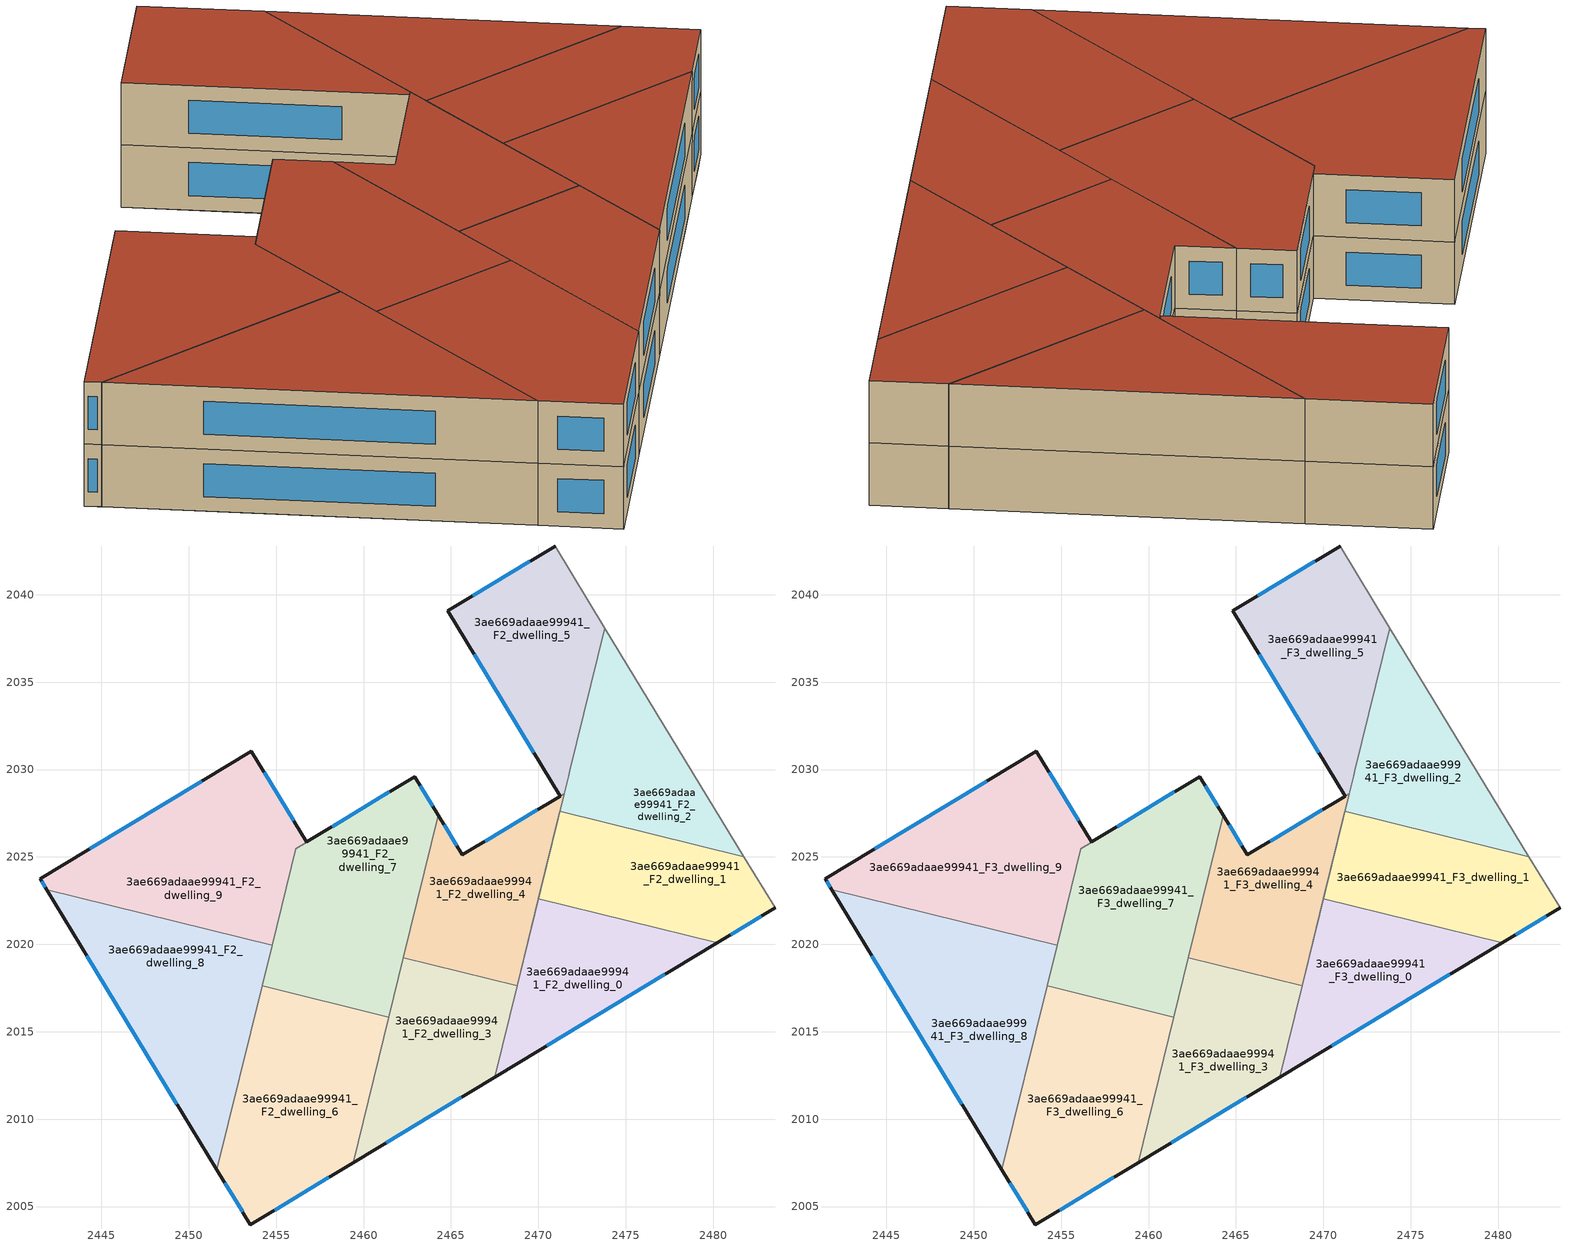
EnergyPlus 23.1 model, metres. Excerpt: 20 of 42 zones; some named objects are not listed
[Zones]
3ae669adaae99941_F2_dwelling_0
 floor to 3ae669adaae99941_F1_dwelling_5 (EU_floor_Construction): 2477.58,2018.49 2472.86,2015.64 2468.55,2016.69 2469.48,2020.48 z6
 floor to 3ae669adaae99941_F1_dwelling_3 (EU_floor_Construction): 2472.86,2015.64 2467.5,2012.4 2468.55,2016.69 z6
 floor to 3ae669adaae99941_F1_dwelling_7 (EU_floor_Construction): 2480.22,2020.09 2477.58,2018.49 2469.48,2020.48 2470,2022.6 z6
 wall outside (EU_wall_Construction): 2467.5,2012.39 2480.22,2020.09 z6:9
 wall to 3ae669adaae99941_F2_dwelling_1 (EU_wall_Construction): 2480.22,2020.09 2470,2022.6 z6:9
 wall to 3ae669adaae99941_F2_dwelling_3 (EU_wall_Construction): 2468.78,2017.63 2467.5,2012.39 z6:9
 wall to 3ae669adaae99941_F2_dwelling_2 (EU_wall_Construction): 2470,2022.6 2468.78,2017.63 z6:9
 window (EU_Window_Construction): 2470.49,2014.2 2477.24,2018.28 z6.7:8.3
3ae669adaae99941_F2_dwelling_1
 floor to 3ae669adaae99941_F1_dwelling_9 (EU_floor_Construction): 2481.76,2025.02 2483.54,2022.09 2482.42,2021.42 2473.81,2023.53 2474.61,2026.78 z6
 floor to 3ae669adaae99941_F1_dwelling_8 (EU_floor_Construction): 2474.61,2026.78 2473.81,2023.53 2470.44,2024.36 2471.23,2027.61 z6
 floor adiabatic (EU_floor_Construction): 2482.42,2021.42 2480.22,2020.09 2470,2022.6 2471.23,2027.61 2470.44,2024.36 z6
 wall outside (EU_wall_Construction): 2480.22,2020.09 2483.54,2022.09 z6:9
 wall to 3ae669adaae99941_F2_dwelling_2 (EU_wall_Construction): 2481.76,2025.02 2471.23,2027.61 2470,2022.6 z6:9
 wall adiabatic (EU_wall_Construction): 2483.54,2022.09 2481.76,2025.02 z6:9
 window (EU_Window_Construction): 2481,2020.56 2482.76,2021.62 z6.7:8.3
3ae669adaae99941_F2_dwelling_2
 floor to 3ae669adaae99941_F1_dwelling_8 (EU_floor_Construction): 2476.01,2032.47 2474.61,2026.78 2471.23,2027.61 2470.44,2024.36 2471.48,2028.62 2471.74,2029.65 2471.8,2029.94 2472.63,2033.3 z6
 floor to 3ae669adaae99941_F1_dwelling_10 (EU_floor_Construction): 2473.81,2038.09 2477.44,2032.12 2472.63,2033.3 z6
 floor to 3ae669adaae99941_F1_dwelling_9 (EU_floor_Construction): 2477.44,2032.12 2481.76,2025.02 2474.61,2026.78 2476.01,2032.47 z6
 wall adiabatic (EU_wall_Construction): 2481.76,2025.02 2473.81,2038.09 z6:9
 wall to 3ae669adaae99941_F2_dwelling_4 (EU_wall_Construction): 2471.48,2028.62 2468.78,2017.63 / 2471.8,2029.93 2471.74,2029.65 2471.49,2028.63 z6:9
 wall to 3ae669adaae99941_F2_dwelling_5 (EU_wall_Construction): 2473.81,2038.09 2471.8,2029.94 z6:9
3ae669adaae99941_F2_dwelling_3
 floor to 3ae669adaae99941_F1_dwelling_3 (EU_floor_Construction): 2468.55,2016.69 2467.5,2012.4 2467.2,2012.21 2460.93,2013.75 2462.05,2018.29 z6
 floor to 3ae669adaae99941_F1_dwelling_5 (EU_floor_Construction): 2468.78,2017.63 2468.55,2016.69 2462.05,2018.29 2462.28,2019.23 z6
 floor adiabatic (EU_floor_Construction): 2467.5,2012.39 2459.4,2007.5 2460.93,2013.75 2467.2,2012.21 z6
 wall outside (EU_wall_Construction): 2459.4,2007.5 2467.5,2012.39 z6:9
 wall to 3ae669adaae99941_F2_dwelling_4 (EU_wall_Construction): 2468.78,2017.63 2462.28,2019.23 z6:9
 wall to 3ae669adaae99941_F2_dwelling_6 (EU_wall_Construction): 2461.45,2015.84 2459.4,2007.5 z6:9
 wall to 3ae669adaae99941_F2_dwelling_7 (EU_wall_Construction): 2462.28,2019.23 2461.45,2015.84 z6:9
 window (EU_Window_Construction): 2461.3,2008.65 2465.59,2011.25 z6.7:8.3
3ae669adaae99941_F2_dwelling_4
 floor to 3ae669adaae99941_F1_dwelling_7 (EU_floor_Construction): 2470.43,2024.36 2469.48,2020.48 2462.98,2022.07 2464.28,2027.38 2465.66,2025.11 2466.15,2025.41 z6
 floor to 3ae669adaae99941_F1_dwelling_5 (EU_floor_Construction): 2469.48,2020.48 2468.78,2017.63 2462.28,2019.23 2462.98,2022.07 z6
 floor to 3ae669adaae99941_F1_dwelling_8 (EU_floor_Construction): 2471.48,2028.63 2470.43,2024.36 2466.15,2025.41 2471.24,2028.49 z6
 wall outside (EU_wall_Construction): 2471.24,2028.49 2465.66,2025.11 2464.28,2027.38 z6:9
 wall to 3ae669adaae99941_F2_dwelling_5 (EU_wall_Construction): 2471.8,2029.93 2471.74,2029.65 2471.48,2028.63 2471.25,2028.49 z6:9
 wall to 3ae669adaae99941_F2_dwelling_7 (EU_wall_Construction): 2464.28,2027.38 2462.28,2019.23 z6:9
 window (EU_Window_Construction): 2469.93,2027.69 2466.97,2025.91 / 2465.33,2025.65 2464.6,2026.85 z6.7:8.3
3ae669adaae99941_F2_dwelling_5
 floor to 3ae669adaae99941_F1_dwelling_10 (EU_floor_Construction): 2470.95,2042.79 2473.81,2038.09 2472.63,2033.3 2467.57,2034.54 2464.81,2039.08 z6
 floor to 3ae669adaae99941_F1_dwelling_8 (EU_floor_Construction): 2472.63,2033.3 2471.49,2028.67 2471.48,2028.63 2471.25,2028.49 2467.57,2034.54 z6
 wall outside (EU_wall_Construction): 2470.95,2042.79 2464.81,2039.08 2471.25,2028.49 z6:9
 wall adiabatic (EU_wall_Construction): 2473.81,2038.09 2470.95,2042.79 z6:9
 window (EU_Window_Construction): 2466.32,2036.59 2469.74,2030.98 / 2469.51,2041.92 2466.25,2039.95 z6.7:8.3
3ae669adaae99941_F2_dwelling_6
 floor to 3ae669adaae99941_F1_dwelling_2 (EU_floor_Construction): 2456.72,2017 2456.21,2014.91 2453.68,2015.53 2454.19,2017.62 z6
 floor to 3ae669adaae99941_F1_dwelling_3 (EU_floor_Construction): 2461.45,2015.84 2460.93,2013.75 2456.21,2014.91 2456.72,2017 z6
 floor adiabatic (EU_floor_Construction): 2460.93,2013.75 2459.4,2007.5 2453.53,2003.95 2451.61,2007.11 2454.19,2017.62 2453.68,2015.53 z6
 wall outside (EU_wall_Construction): 2451.61,2007.11 2453.53,2003.95 2459.4,2007.5 z6:9
 wall to 3ae669adaae99941_F2_dwelling_7 (EU_wall_Construction): 2461.45,2015.84 2454.19,2017.62 z6:9
 wall to 3ae669adaae99941_F2_dwelling_8 (EU_wall_Construction): 2454.19,2017.62 2451.61,2007.11 z6:9
 window (EU_Window_Construction): 2454.91,2004.78 2458.02,2006.67 / 2452.06,2006.37 2453.08,2004.69 z6.7:8.3
3ae669adaae99941_F2_dwelling_7
 floor to 3ae669adaae99941_F1_dwelling_2 (EU_floor_Construction): 2457.32,2019.45 2456.72,2017 2454.19,2017.62 2454.79,2020.07 z6
 floor to 3ae669adaae99941_F1_dwelling_5 (EU_floor_Construction): 2462.98,2022.07 2462.05,2018.29 2458.85,2019.08 2459.78,2022.86 z6
 floor to 3ae669adaae99941_F1_dwelling_3 (EU_floor_Construction): 2462.05,2018.29 2461.45,2015.84 2456.72,2017 2457.32,2019.45 z6
 floor to 3ae669adaae99941_F1_dwelling_4 (EU_floor_Construction): 2459.78,2022.86 2458.85,2019.08 2454.79,2020.07 2455.72,2023.86 z6
 floor to 3ae669adaae99941_F1_dwelling_6 (EU_floor_Construction): 2462.93,2029.6 2463.85,2028.08 2462.41,2022.22 2455.72,2023.86 2456.12,2025.48 z6
 floor to 3ae669adaae99941_F1_dwelling_7 (EU_floor_Construction): 2463.85,2028.08 2464.28,2027.38 2462.98,2022.07 2462.41,2022.22 z6
 wall outside (EU_wall_Construction): 2464.28,2027.38 2462.93,2029.6 2456.74,2025.86 z6:9
 wall to 3ae669adaae99941_F2_dwelling_9 (EU_wall_Construction): 2456.74,2025.86 2456.12,2025.49 / 2456.12,2025.48 2454.76,2019.95 z6:9
 wall to 3ae669adaae99941_F2_dwelling_8 (EU_wall_Construction): 2454.77,2019.95 2454.19,2017.62 z6:9
 window (EU_Window_Construction): 2461.47,2028.72 2458.2,2026.74 / 2463.96,2027.9 2463.24,2029.07 z6.7:8.3
3ae669adaae99941_F2_dwelling_8
 floor to 3ae669adaae99941_F1_dwelling_2 (EU_floor_Construction): 2454.76,2019.95 2453.68,2015.53 2445.23,2017.61 2441.88,2023.11 z6
 floor to 3ae669adaae99941_F1_dwelling_0 (EU_floor_Construction): 2453.68,2015.53 2451.61,2007.11 2445.23,2017.61 z6
 wall outside (EU_wall_Construction): 2441.88,2023.12 2451.61,2007.11 z6:9
 wall to 3ae669adaae99941_F2_dwelling_9 (EU_wall_Construction): 2454.77,2019.95 2441.88,2023.12 z6:9
 window (EU_Window_Construction): 2444.16,2019.36 2449.33,2010.87 z6.7:8.3
3ae669adaae99941_F2_dwelling_9
 floor to 3ae669adaae99941_F1_dwelling_6 (EU_floor_Construction): 2453.58,2031.06 2456.74,2025.86 2456.12,2025.49 2455.72,2023.86 2445.72,2026.31 z6
 floor to 3ae669adaae99941_F1_dwelling_4 (EU_floor_Construction): 2455.72,2023.86 2454.79,2020.07 2441.78,2023.27 2441.49,2023.75 2445.72,2026.31 z6
 floor to 3ae669adaae99941_F1_dwelling_2 (EU_floor_Construction): 2454.79,2020.07 2454.76,2019.95 2441.88,2023.11 2441.78,2023.27 z6
 wall outside (EU_wall_Construction): 2456.74,2025.86 2453.58,2031.06 2441.49,2023.75 2441.88,2023.12 z6:9
 window (EU_Window_Construction): 2441.58,2023.6 2441.79,2023.27 / 2450.74,2029.35 2444.33,2025.47 / 2456,2027.08 2454.32,2029.84 z6.7:8.3
3ae669adaae99941_F3_dwelling_0
 floor to 3ae669adaae99941_F2_dwelling_0 (EU_floor_Construction): 2480.22,2020.09 2467.5,2012.39 2470,2022.6 z9
 wall outside (EU_wall_Construction): 2467.5,2012.39 2480.22,2020.09 z9:12
 wall to 3ae669adaae99941_F3_dwelling_1 (EU_wall_Construction): 2480.22,2020.09 2470,2022.6 z9:12
 wall to 3ae669adaae99941_F3_dwelling_3 (EU_wall_Construction): 2468.78,2017.63 2467.5,2012.39 z9:12
 wall to 3ae669adaae99941_F3_dwelling_2 (EU_wall_Construction): 2470,2022.6 2468.78,2017.63 z9:12
 window (EU_Window_Construction): 2470.49,2014.2 2477.24,2018.28 z9.7:11.3
 roof outside (EU_roof_Construction): 2480.22,2020.09 2470,2022.6 2467.5,2012.39 z12
3ae669adaae99941_F3_dwelling_1
 floor to 3ae669adaae99941_F2_dwelling_1 (EU_floor_Construction): 2481.76,2025.02 2483.54,2022.09 2480.22,2020.09 2470,2022.6 2471.23,2027.61 z9
 wall outside (EU_wall_Construction): 2480.22,2020.09 2483.54,2022.09 z9:12
 wall to 3ae669adaae99941_F3_dwelling_2 (EU_wall_Construction): 2481.76,2025.02 2471.23,2027.61 2470,2022.6 z9:12
 wall adiabatic (EU_wall_Construction): 2483.54,2022.09 2481.76,2025.02 z9:12
 window (EU_Window_Construction): 2481,2020.56 2482.76,2021.62 z9.7:11.3
 roof outside (EU_roof_Construction): 2483.54,2022.09 2481.76,2025.02 2471.23,2027.61 2470,2022.6 2480.22,2020.09 z12
3ae669adaae99941_F3_dwelling_2
 floor to 3ae669adaae99941_F2_dwelling_2 (EU_floor_Construction): 2473.81,2038.09 2481.76,2025.02 2471.23,2027.61 2468.78,2017.63 2471.74,2029.65 2471.8,2029.94 z9
 wall adiabatic (EU_wall_Construction): 2481.76,2025.02 2473.81,2038.09 z9:12
 wall to 3ae669adaae99941_F3_dwelling_4 (EU_wall_Construction): 2471.48,2028.62 2468.78,2017.63 / 2471.8,2029.93 2471.74,2029.65 2471.49,2028.63 z9:12
 wall to 3ae669adaae99941_F3_dwelling_5 (EU_wall_Construction): 2473.81,2038.09 2471.8,2029.94 z9:12
 roof outside (EU_roof_Construction): 2481.76,2025.02 2473.81,2038.09 2471.8,2029.94 2471.74,2029.65 2468.78,2017.63 2471.23,2027.61 z12
3ae669adaae99941_F3_dwelling_3
 floor to 3ae669adaae99941_F2_dwelling_3 (EU_floor_Construction): 2468.78,2017.63 2467.5,2012.39 2459.4,2007.5 2462.28,2019.23 z9
 wall outside (EU_wall_Construction): 2459.4,2007.5 2467.5,2012.39 z9:12
 wall to 3ae669adaae99941_F3_dwelling_4 (EU_wall_Construction): 2468.78,2017.63 2462.28,2019.23 z9:12
 wall to 3ae669adaae99941_F3_dwelling_6 (EU_wall_Construction): 2461.45,2015.84 2459.4,2007.5 z9:12
 wall to 3ae669adaae99941_F3_dwelling_7 (EU_wall_Construction): 2462.28,2019.23 2461.45,2015.84 z9:12
 window (EU_Window_Construction): 2461.3,2008.65 2465.59,2011.25 z9.7:11.3
 roof outside (EU_roof_Construction): 2467.5,2012.39 2468.78,2017.63 2462.28,2019.23 2459.4,2007.5 z12
3ae669adaae99941_F3_dwelling_4
 floor to 3ae669adaae99941_F2_dwelling_4 (EU_floor_Construction): 2471.8,2029.93 2468.78,2017.63 2462.28,2019.23 2464.28,2027.38 2465.66,2025.11 2471.24,2028.49 2471.48,2028.63 2471.73,2029.65 z9
 wall outside (EU_wall_Construction): 2471.24,2028.49 2465.66,2025.11 2464.28,2027.38 z9:12
 wall to 3ae669adaae99941_F3_dwelling_5 (EU_wall_Construction): 2471.8,2029.93 2471.74,2029.65 2471.48,2028.63 2471.25,2028.49 z9:12
 wall to 3ae669adaae99941_F3_dwelling_7 (EU_wall_Construction): 2464.28,2027.38 2462.28,2019.23 z9:12
 window (EU_Window_Construction): 2469.93,2027.69 2466.97,2025.91 / 2465.33,2025.65 2464.6,2026.85 z9.7:11.3
 roof outside (EU_roof_Construction): 2468.78,2017.63 2471.48,2028.63 2465.66,2025.11 2464.28,2027.38 2462.28,2019.23 z12
3ae669adaae99941_F3_dwelling_5
 floor to 3ae669adaae99941_F2_dwelling_5 (EU_floor_Construction): 2470.95,2042.79 2473.81,2038.09 2471.48,2028.63 2471.25,2028.49 2464.81,2039.08 z9
 wall outside (EU_wall_Construction): 2470.95,2042.79 2464.81,2039.08 2471.25,2028.49 z9:12
 wall adiabatic (EU_wall_Construction): 2473.81,2038.09 2470.95,2042.79 z9:12
 window (EU_Window_Construction): 2466.32,2036.59 2469.74,2030.98 / 2469.51,2041.92 2466.25,2039.95 z9.7:11.3
 roof outside (EU_roof_Construction): 2471.48,2028.63 2473.81,2038.09 2470.95,2042.79 2464.81,2039.08 2471.25,2028.49 z12
3ae669adaae99941_F3_dwelling_6
 floor to 3ae669adaae99941_F2_dwelling_6 (EU_floor_Construction): 2461.45,2015.84 2459.4,2007.5 2453.53,2003.95 2451.61,2007.11 2454.19,2017.62 z9
 wall outside (EU_wall_Construction): 2451.61,2007.11 2453.53,2003.95 2459.4,2007.5 z9:12
 wall to 3ae669adaae99941_F3_dwelling_7 (EU_wall_Construction): 2461.45,2015.84 2454.19,2017.62 z9:12
 wall to 3ae669adaae99941_F3_dwelling_8 (EU_wall_Construction): 2454.19,2017.62 2451.61,2007.11 z9:12
 window (EU_Window_Construction): 2454.91,2004.78 2458.02,2006.67 / 2452.06,2006.37 2453.08,2004.69 z9.7:11.3
 roof outside (EU_roof_Construction): 2459.4,2007.5 2461.45,2015.84 2454.19,2017.62 2451.61,2007.11 2453.53,2003.95 z12
3ae669adaae99941_F3_dwelling_7
 floor to 3ae669adaae99941_F2_dwelling_7 (EU_floor_Construction): 2462.93,2029.6 2464.28,2027.38 2461.45,2015.84 2454.19,2017.62 2456.12,2025.48 z9
 wall outside (EU_wall_Construction): 2464.28,2027.38 2462.93,2029.6 2456.74,2025.86 z9:12
 wall to 3ae669adaae99941_F3_dwelling_9 (EU_wall_Construction): 2456.74,2025.86 2456.12,2025.49 / 2456.12,2025.48 2454.76,2019.95 z9:12
 wall to 3ae669adaae99941_F3_dwelling_8 (EU_wall_Construction): 2454.77,2019.95 2454.19,2017.62 z9:12
 window (EU_Window_Construction): 2461.47,2028.72 2458.2,2026.74 / 2463.96,2027.9 2463.24,2029.07 z9.7:11.3
 roof outside (EU_roof_Construction): 2461.45,2015.84 2464.28,2027.38 2462.93,2029.6 2456.12,2025.49 2454.19,2017.62 z12
3ae669adaae99941_F3_dwelling_8
 floor to 3ae669adaae99941_F2_dwelling_8 (EU_floor_Construction): 2454.77,2019.95 2451.61,2007.11 2441.88,2023.12 z9
 wall outside (EU_wall_Construction): 2441.88,2023.12 2451.61,2007.11 z9:12
 wall to 3ae669adaae99941_F3_dwelling_9 (EU_wall_Construction): 2454.77,2019.95 2441.88,2023.12 z9:12
 window (EU_Window_Construction): 2444.16,2019.36 2449.33,2010.87 z9.7:11.3
 roof outside (EU_roof_Construction): 2451.61,2007.11 2454.77,2019.95 2441.88,2023.12 z12
3ae669adaae99941_F3_dwelling_9
 floor to 3ae669adaae99941_F2_dwelling_9 (EU_floor_Construction): 2453.58,2031.06 2456.74,2025.86 2456.12,2025.49 2454.77,2019.95 2441.88,2023.12 2441.49,2023.75 z9
 wall outside (EU_wall_Construction): 2456.74,2025.86 2453.58,2031.06 2441.49,2023.75 2441.88,2023.12 z9:12
 window (EU_Window_Construction): 2441.58,2023.6 2441.79,2023.27 / 2450.74,2029.35 2444.33,2025.47 / 2456,2027.08 2454.32,2029.84 z9.7:11.3
 roof outside (EU_roof_Construction): 2454.77,2019.95 2456.12,2025.49 2456.74,2025.86 2453.58,2031.06 2441.49,2023.75 2441.88,2023.12 z12
[Building]
EU S2 Campaign: North Axis=0; Terrain=City; Solar Distribution=FullExterior
[Site:Location]
Budapest.Ferenc.Liszt.Intl.AP: Latitude=47.437; Longitude=19.256; Time Zone=1; Elevation=185
[SizingPeriod:WeatherFileDays]
AnnualSizingPeriod: Begin Month=1; Begin Day of Month=1; End Month=12; End Day of Month=31; Day of Week for Start Day=Monday; Use Weather File Daylight Saving Period=No; Use Weather File Rain and Snow Indicators=No
[MATERIAL]
EU_InternalMass_Material: Roughness=MediumRough; Thickness=0.1; Conductivity=1; Density=1800; Specific Heat=900; Thermal Absorptance=0.9; Solar Absorptance=0.7; Visible Absorptance=0.7
[MATERIAL:NOMASS] Roughness=MediumRough; Thermal Absorptance=0.9; Solar Absorptance=0.7; Visible Absorptance=0.7
Name | Thermal Resistance
EU_wall_NoMass | 0.832559
EU_roof_NoMass | 1.39638
EU_floor_NoMass | 0.872794
[WINDOWMATERIAL:SIMPLEGLAZINGSYSTEM]
EU_Window_SimpleGlazing: UFactor=2.79869; Solar Heat Gain Coefficient=0.75; Visible Transmittance=0.75
[CONSTRUCTION]
EU_wall_Construction: EU_wall_NoMass
EU_roof_Construction: EU_roof_NoMass
EU_floor_Construction: EU_floor_NoMass
EU_Window_Construction: EU_Window_SimpleGlazing
EU_InternalMass_Construction: EU_InternalMass_Material
[ZONE] Type=1; Multiplier=1; Ceiling Height=autocalculate; Floor Area=autocalculate; Part of Total Floor Area=Yes
Name | Volume
3ae669adaae99941_F2_dwelling_0; 3ae669adaae99941_F3_dwelling_0 | 165.912
3ae669adaae99941_F2_dwelling_1; 3ae669adaae99941_F3_dwelling_1 | 185.104
3ae669adaae99941_F2_dwelling_2 | 175.535
3ae669adaae99941_F3_dwelling_2 | 175.42
3ae669adaae99941_F2_dwelling_3; 3ae669adaae99941_F3_dwelling_3 | 175.505
3ae669adaae99941_F2_dwelling_4; 3ae669adaae99941_F3_dwelling_4 | 171.015
3ae669adaae99941_F2_dwelling_5; 3ae669adaae99941_F3_dwelling_5 | 195.348
3ae669adaae99941_F2_dwelling_6; 3ae669adaae99941_F3_dwelling_6 | 255.516
3ae669adaae99941_F2_dwelling_7; 3ae669adaae99941_F3_dwelling_7 | 254.688
3ae669adaae99941_F2_dwelling_8; 3ae669adaae99941_F3_dwelling_8 | 263.235
3ae669adaae99941_F2_dwelling_9; 3ae669adaae99941_F3_dwelling_9 | 264.059
[INTERNALMASS] Construction=EU_InternalMass_Construction
Name | Zone or ZoneList | Surface Area
3ae669adaae99941_F2_dwelling_0_EU_InternalMass | 3ae669adaae99941_F2_dwelling_0 | 55.304
3ae669adaae99941_F2_dwelling_1_EU_InternalMass | 3ae669adaae99941_F2_dwelling_1 | 61.7012
3ae669adaae99941_F2_dwelling_2_EU_InternalMass | 3ae669adaae99941_F2_dwelling_2 | 58.508
3ae669adaae99941_F2_dwelling_3_EU_InternalMass | 3ae669adaae99941_F2_dwelling_3 | 58.5019
3ae669adaae99941_F2_dwelling_4_EU_InternalMass | 3ae669adaae99941_F2_dwelling_4 | 57.0351
3ae669adaae99941_F2_dwelling_5_EU_InternalMass | 3ae669adaae99941_F2_dwelling_5 | 65.1198
3ae669adaae99941_F2_dwelling_6_EU_InternalMass | 3ae669adaae99941_F2_dwelling_6 | 85.1721
3ae669adaae99941_F2_dwelling_7_EU_InternalMass | 3ae669adaae99941_F2_dwelling_7 | 84.9181
3ae669adaae99941_F2_dwelling_8_EU_InternalMass | 3ae669adaae99941_F2_dwelling_8 | 87.7451
3ae669adaae99941_F2_dwelling_9_EU_InternalMass | 3ae669adaae99941_F2_dwelling_9 | 88.0184
3ae669adaae99941_F3_dwelling_0_EU_InternalMass | 3ae669adaae99941_F3_dwelling_0 | 55.304
3ae669adaae99941_F3_dwelling_1_EU_InternalMass | 3ae669adaae99941_F3_dwelling_1 | 61.7012
3ae669adaae99941_F3_dwelling_2_EU_InternalMass | 3ae669adaae99941_F3_dwelling_2 | 58.508
3ae669adaae99941_F3_dwelling_3_EU_InternalMass | 3ae669adaae99941_F3_dwelling_3 | 58.5019
3ae669adaae99941_F3_dwelling_4_EU_InternalMass | 3ae669adaae99941_F3_dwelling_4 | 57.0351
3ae669adaae99941_F3_dwelling_5_EU_InternalMass | 3ae669adaae99941_F3_dwelling_5 | 65.1198
3ae669adaae99941_F3_dwelling_6_EU_InternalMass | 3ae669adaae99941_F3_dwelling_6 | 85.1721
3ae669adaae99941_F3_dwelling_7_EU_InternalMass | 3ae669adaae99941_F3_dwelling_7 | 84.9181
3ae669adaae99941_F3_dwelling_8_EU_InternalMass | 3ae669adaae99941_F3_dwelling_8 | 87.7451
3ae669adaae99941_F3_dwelling_9_EU_InternalMass | 3ae669adaae99941_F3_dwelling_9 | 88.0184
[OTHEREQUIPMENT] Fuel Type=Electricity; Design Level Calculation Method=Watts/Area; Power per Zone Floor Area=1; Fraction Latent=0; Fraction Radiant=0; Fraction Lost=0; Carbon Dioxide Generation Rate=0; EndUse Subcategory=EU_Step8_InternalGains
Name | Zone or ZoneList or Space or SpaceList | Schedule
EU_Step8_InternalGain_3ae669adaae99941_F2_dwelling_0_f000 | 3ae669adaae99941_F2_dwelling_0 | EU_Step8_GainSchedule_3ae669adaae99941_F2_dwelling_0_f000
EU_Step8_InternalGain_3ae669adaae99941_F2_dwelling_1_f000 | 3ae669adaae99941_F2_dwelling_1 | EU_Step8_GainSchedule_3ae669adaae99941_F2_dwelling_1_f000
EU_Step8_InternalGain_3ae669adaae99941_F2_dwelling_2_f000 | 3ae669adaae99941_F2_dwelling_2 | EU_Step8_GainSchedule_3ae669adaae99941_F2_dwelling_2_f000
EU_Step8_InternalGain_3ae669adaae99941_F2_dwelling_3_f000 | 3ae669adaae99941_F2_dwelling_3 | EU_Step8_GainSchedule_3ae669adaae99941_F2_dwelling_3_f000
EU_Step8_InternalGain_3ae669adaae99941_F2_dwelling_4_f000 | 3ae669adaae99941_F2_dwelling_4 | EU_Step8_GainSchedule_3ae669adaae99941_F2_dwelling_4_f000
EU_Step8_InternalGain_3ae669adaae99941_F2_dwelling_5_f000 | 3ae669adaae99941_F2_dwelling_5 | EU_Step8_GainSchedule_3ae669adaae99941_F2_dwelling_5_f000
EU_Step8_InternalGain_3ae669adaae99941_F2_dwelling_6_f000 | 3ae669adaae99941_F2_dwelling_6 | EU_Step8_GainSchedule_3ae669adaae99941_F2_dwelling_6_f000
EU_Step8_InternalGain_3ae669adaae99941_F2_dwelling_7_f000 | 3ae669adaae99941_F2_dwelling_7 | EU_Step8_GainSchedule_3ae669adaae99941_F2_dwelling_7_f000
EU_Step8_InternalGain_3ae669adaae99941_F2_dwelling_8_f000 | 3ae669adaae99941_F2_dwelling_8 | EU_Step8_GainSchedule_3ae669adaae99941_F2_dwelling_8_f000
EU_Step8_InternalGain_3ae669adaae99941_F2_dwelling_9_f000 | 3ae669adaae99941_F2_dwelling_9 | EU_Step8_GainSchedule_3ae669adaae99941_F2_dwelling_9_f000
EU_Step8_InternalGain_3ae669adaae99941_F3_dwelling_0_f000 | 3ae669adaae99941_F3_dwelling_0 | EU_Step8_GainSchedule_3ae669adaae99941_F3_dwelling_0_f000
EU_Step8_InternalGain_3ae669adaae99941_F3_dwelling_1_f000 | 3ae669adaae99941_F3_dwelling_1 | EU_Step8_GainSchedule_3ae669adaae99941_F3_dwelling_1_f000
EU_Step8_InternalGain_3ae669adaae99941_F3_dwelling_2_f000 | 3ae669adaae99941_F3_dwelling_2 | EU_Step8_GainSchedule_3ae669adaae99941_F3_dwelling_2_f000
EU_Step8_InternalGain_3ae669adaae99941_F3_dwelling_3_f000 | 3ae669adaae99941_F3_dwelling_3 | EU_Step8_GainSchedule_3ae669adaae99941_F3_dwelling_3_f000
EU_Step8_InternalGain_3ae669adaae99941_F3_dwelling_4_f000 | 3ae669adaae99941_F3_dwelling_4 | EU_Step8_GainSchedule_3ae669adaae99941_F3_dwelling_4_f000
EU_Step8_InternalGain_3ae669adaae99941_F3_dwelling_5_f000 | 3ae669adaae99941_F3_dwelling_5 | EU_Step8_GainSchedule_3ae669adaae99941_F3_dwelling_5_f000
EU_Step8_InternalGain_3ae669adaae99941_F3_dwelling_6_f000 | 3ae669adaae99941_F3_dwelling_6 | EU_Step8_GainSchedule_3ae669adaae99941_F3_dwelling_6_f000
EU_Step8_InternalGain_3ae669adaae99941_F3_dwelling_7_f000 | 3ae669adaae99941_F3_dwelling_7 | EU_Step8_GainSchedule_3ae669adaae99941_F3_dwelling_7_f000
EU_Step8_InternalGain_3ae669adaae99941_F3_dwelling_8_f000 | 3ae669adaae99941_F3_dwelling_8 | EU_Step8_GainSchedule_3ae669adaae99941_F3_dwelling_8_f000
EU_Step8_InternalGain_3ae669adaae99941_F3_dwelling_9_f000 | 3ae669adaae99941_F3_dwelling_9 | EU_Step8_GainSchedule_3ae669adaae99941_F3_dwelling_9_f000
[ZONEVENTILATION:DESIGNFLOWRATE] Schedule=EU_AlwaysOn; Design Flow Rate Calculation Method=AirChanges/Hour; Air Changes per Hour=0.475469; Ventilation Type=Natural; Fan Pressure Rise=0; Fan Total Efficiency=1; Constant Term Coefficient=1; Temperature Term Coefficient=0; Velocity Term Coefficient=0; Velocity Squared Term Coefficient=0; Minimum Indoor Temperature=-100; Maximum Indoor Temperature=100; Delta Temperature=-100; Minimum Outdoor Temperature=-100; Maximum Outdoor Temperature=100; Maximum Wind Speed=40
Name | Zone or ZoneList or Space or SpaceList
EU_ConstantAir_3ae669adaae99941_F2_dwelling_0 | 3ae669adaae99941_F2_dwelling_0
EU_ConstantAir_3ae669adaae99941_F2_dwelling_1 | 3ae669adaae99941_F2_dwelling_1
EU_ConstantAir_3ae669adaae99941_F2_dwelling_2 | 3ae669adaae99941_F2_dwelling_2
EU_ConstantAir_3ae669adaae99941_F2_dwelling_3 | 3ae669adaae99941_F2_dwelling_3
EU_ConstantAir_3ae669adaae99941_F2_dwelling_4 | 3ae669adaae99941_F2_dwelling_4
EU_ConstantAir_3ae669adaae99941_F2_dwelling_5 | 3ae669adaae99941_F2_dwelling_5
EU_ConstantAir_3ae669adaae99941_F2_dwelling_6 | 3ae669adaae99941_F2_dwelling_6
EU_ConstantAir_3ae669adaae99941_F2_dwelling_7 | 3ae669adaae99941_F2_dwelling_7
EU_ConstantAir_3ae669adaae99941_F2_dwelling_8 | 3ae669adaae99941_F2_dwelling_8
EU_ConstantAir_3ae669adaae99941_F2_dwelling_9 | 3ae669adaae99941_F2_dwelling_9
EU_ConstantAir_3ae669adaae99941_F3_dwelling_0 | 3ae669adaae99941_F3_dwelling_0
EU_ConstantAir_3ae669adaae99941_F3_dwelling_1 | 3ae669adaae99941_F3_dwelling_1
EU_ConstantAir_3ae669adaae99941_F3_dwelling_2 | 3ae669adaae99941_F3_dwelling_2
EU_ConstantAir_3ae669adaae99941_F3_dwelling_3 | 3ae669adaae99941_F3_dwelling_3
EU_ConstantAir_3ae669adaae99941_F3_dwelling_4 | 3ae669adaae99941_F3_dwelling_4
EU_ConstantAir_3ae669adaae99941_F3_dwelling_5 | 3ae669adaae99941_F3_dwelling_5
EU_ConstantAir_3ae669adaae99941_F3_dwelling_6 | 3ae669adaae99941_F3_dwelling_6
EU_ConstantAir_3ae669adaae99941_F3_dwelling_7 | 3ae669adaae99941_F3_dwelling_7
EU_ConstantAir_3ae669adaae99941_F3_dwelling_8 | 3ae669adaae99941_F3_dwelling_8
EU_ConstantAir_3ae669adaae99941_F3_dwelling_9 | 3ae669adaae99941_F3_dwelling_9
[HVACTEMPLATE:ZONE:IDEALLOADSAIRSYSTEM] System Availability Schedule=EU_AlwaysOn; Maximum Heating Supply Air Temperature=50; Minimum Cooling Supply Air Temperature=13; Maximum Heating Supply Air Humidity Ratio=0.0156; Minimum Cooling Supply Air Humidity Ratio=0.0077; Heating Limit=NoLimit; Cooling Limit=NoLimit; Heating Availability Schedule=EU_AlwaysOn; Cooling Availability Schedule=EU_CoolingOff; Dehumidification Control Type=ConstantSensibleHeatRatio; Cooling Sensible Heat Ratio=0.7; Dehumidification Setpoint=60; Humidification Control Type=None; Humidification Setpoint=30; Outdoor Air Method=None; Outdoor Air Flow Rate per Person=0.00944; Outdoor Air Flow Rate per Zone Floor Area=0; Outdoor Air Flow Rate per Zone=0; Demand Controlled Ventilation Type=None; Outdoor Air Economizer Type=NoEconomizer; Heat Recovery Type=None; Sensible Heat Recovery Effectiveness=0.7; Latent Heat Recovery Effectiveness=0.65
Name | Template Thermostat
3ae669adaae99941_F2_dwelling_0 | EU_HeatOnly_3ae669adaae99941_F2_dwelling_0
3ae669adaae99941_F2_dwelling_1 | EU_HeatOnly_3ae669adaae99941_F2_dwelling_1
3ae669adaae99941_F2_dwelling_2 | EU_HeatOnly_3ae669adaae99941_F2_dwelling_2
3ae669adaae99941_F2_dwelling_3 | EU_HeatOnly_3ae669adaae99941_F2_dwelling_3
3ae669adaae99941_F2_dwelling_4 | EU_HeatOnly_3ae669adaae99941_F2_dwelling_4
3ae669adaae99941_F2_dwelling_5 | EU_HeatOnly_3ae669adaae99941_F2_dwelling_5
3ae669adaae99941_F2_dwelling_6 | EU_HeatOnly_3ae669adaae99941_F2_dwelling_6
3ae669adaae99941_F2_dwelling_7 | EU_HeatOnly_3ae669adaae99941_F2_dwelling_7
3ae669adaae99941_F2_dwelling_8 | EU_HeatOnly_3ae669adaae99941_F2_dwelling_8
3ae669adaae99941_F2_dwelling_9 | EU_HeatOnly_3ae669adaae99941_F2_dwelling_9
3ae669adaae99941_F3_dwelling_0 | EU_HeatOnly_3ae669adaae99941_F3_dwelling_0
3ae669adaae99941_F3_dwelling_1 | EU_HeatOnly_3ae669adaae99941_F3_dwelling_1
3ae669adaae99941_F3_dwelling_2 | EU_HeatOnly_3ae669adaae99941_F3_dwelling_2
3ae669adaae99941_F3_dwelling_3 | EU_HeatOnly_3ae669adaae99941_F3_dwelling_3
3ae669adaae99941_F3_dwelling_4 | EU_HeatOnly_3ae669adaae99941_F3_dwelling_4
3ae669adaae99941_F3_dwelling_5 | EU_HeatOnly_3ae669adaae99941_F3_dwelling_5
3ae669adaae99941_F3_dwelling_6 | EU_HeatOnly_3ae669adaae99941_F3_dwelling_6
3ae669adaae99941_F3_dwelling_7 | EU_HeatOnly_3ae669adaae99941_F3_dwelling_7
3ae669adaae99941_F3_dwelling_8 | EU_HeatOnly_3ae669adaae99941_F3_dwelling_8
3ae669adaae99941_F3_dwelling_9 | EU_HeatOnly_3ae669adaae99941_F3_dwelling_9
[SIZING:ZONE] Zone Cooling Design Supply Air Temperature Input Method=SupplyAirTemperature; Zone Cooling Design Supply Air Temperature=13; Zone Heating Design Supply Air Temperature Input Method=SupplyAirTemperature; Zone Heating Design Supply Air Temperature=50; Zone Cooling Design Supply Air Humidity Ratio=0.008; Zone Heating Design Supply Air Humidity Ratio=0.008; Cooling Design Air Flow Method=DesignDay; Cooling Design Air Flow Rate=0; Cooling Minimum Air Flow per Zone Floor Area=0.000762; Cooling Minimum Air Flow=0; Cooling Minimum Air Flow Fraction=0.2; Heating Design Air Flow Method=DesignDay; Heating Design Air Flow Rate=0; Heating Maximum Air Flow per Zone Floor Area=0.002032; Heating Maximum Air Flow=0.141576; Heating Maximum Air Flow Fraction=0.3; Account for Dedicated Outdoor Air System=No; Dedicated Outdoor Air System Control Strategy=NeutralSupplyAir; Dedicated Outdoor Air Low Setpoint Temperature for Design=autosize; Dedicated Outdoor Air High Setpoint Temperature for Design=autosize; Zone Load Sizing Method=Sensible Load Only No Latent Load; Zone Latent Cooling Design Supply Air Humidity Ratio Input Method=HumidityRatioDifference; Zone Cooling Design Supply Air Humidity Ratio Difference=0.005; Zone Latent Heating Design Supply Air Humidity Ratio Input Method=HumidityRatioDifference; Zone Humidification Design Supply Air Humidity Ratio Difference=0.005
3ae669adaae99941_F2_dwelling_0; 3ae669adaae99941_F2_dwelling_1; 3ae669adaae99941_F2_dwelling_2; 3ae669adaae99941_F2_dwelling_3; 3ae669adaae99941_F2_dwelling_4; 3ae669adaae99941_F2_dwelling_5; 3ae669adaae99941_F2_dwelling_6; 3ae669adaae99941_F2_dwelling_7; 3ae669adaae99941_F2_dwelling_8; 3ae669adaae99941_F2_dwelling_9; 3ae669adaae99941_F3_dwelling_0; 3ae669adaae99941_F3_dwelling_1; 3ae669adaae99941_F3_dwelling_2; 3ae669adaae99941_F3_dwelling_3; 3ae669adaae99941_F3_dwelling_4; 3ae669adaae99941_F3_dwelling_5; 3ae669adaae99941_F3_dwelling_6; 3ae669adaae99941_F3_dwelling_7; 3ae669adaae99941_F3_dwelling_8; 3ae669adaae99941_F3_dwelling_9
[SCHEDULE:CONSTANT]
Name | Hourly Value
EU_AlwaysOn | 1
EU_CoolingOff | 0
[SCHEDULE:FILE] Column Number=1; Rows to Skip at Top=0; Number of Hours of Data=8760; Column Separator=Comma; Interpolate to Timestep=No; Minutes per Item=60; Adjust Schedule for Daylight Savings=Yes
Name | File
EU_Step8_GainSchedule_3ae669adaae99941_F2_dwelling_0_f000 | ../../schedules/3ae669adaae99941/3ae669adaae99941_F2_dwelling_0_f000_gain.csv
EU_Step8_GainSchedule_3ae669adaae99941_F2_dwelling_1_f000 | ../../schedules/3ae669adaae99941/3ae669adaae99941_F2_dwelling_1_f000_gain.csv
EU_Step8_GainSchedule_3ae669adaae99941_F2_dwelling_2_f000 | ../../schedules/3ae669adaae99941/3ae669adaae99941_F2_dwelling_2_f000_gain.csv
EU_Step8_GainSchedule_3ae669adaae99941_F2_dwelling_3_f000 | ../../schedules/3ae669adaae99941/3ae669adaae99941_F2_dwelling_3_f000_gain.csv
EU_Step8_GainSchedule_3ae669adaae99941_F2_dwelling_4_f000 | ../../schedules/3ae669adaae99941/3ae669adaae99941_F2_dwelling_4_f000_gain.csv
EU_Step8_GainSchedule_3ae669adaae99941_F2_dwelling_5_f000 | ../../schedules/3ae669adaae99941/3ae669adaae99941_F2_dwelling_5_f000_gain.csv
EU_Step8_GainSchedule_3ae669adaae99941_F2_dwelling_6_f000 | ../../schedules/3ae669adaae99941/3ae669adaae99941_F2_dwelling_6_f000_gain.csv
EU_Step8_GainSchedule_3ae669adaae99941_F2_dwelling_7_f000 | ../../schedules/3ae669adaae99941/3ae669adaae99941_F2_dwelling_7_f000_gain.csv
EU_Step8_GainSchedule_3ae669adaae99941_F2_dwelling_8_f000 | ../../schedules/3ae669adaae99941/3ae669adaae99941_F2_dwelling_8_f000_gain.csv
EU_Step8_GainSchedule_3ae669adaae99941_F2_dwelling_9_f000 | ../../schedules/3ae669adaae99941/3ae669adaae99941_F2_dwelling_9_f000_gain.csv
EU_Step8_GainSchedule_3ae669adaae99941_F3_dwelling_0_f000 | ../../schedules/3ae669adaae99941/3ae669adaae99941_F3_dwelling_0_f000_gain.csv
EU_Step8_GainSchedule_3ae669adaae99941_F3_dwelling_1_f000 | ../../schedules/3ae669adaae99941/3ae669adaae99941_F3_dwelling_1_f000_gain.csv
EU_Step8_GainSchedule_3ae669adaae99941_F3_dwelling_2_f000 | ../../schedules/3ae669adaae99941/3ae669adaae99941_F3_dwelling_2_f000_gain.csv
EU_Step8_GainSchedule_3ae669adaae99941_F3_dwelling_3_f000 | ../../schedules/3ae669adaae99941/3ae669adaae99941_F3_dwelling_3_f000_gain.csv
EU_Step8_GainSchedule_3ae669adaae99941_F3_dwelling_4_f000 | ../../schedules/3ae669adaae99941/3ae669adaae99941_F3_dwelling_4_f000_gain.csv
EU_Step8_GainSchedule_3ae669adaae99941_F3_dwelling_5_f000 | ../../schedules/3ae669adaae99941/3ae669adaae99941_F3_dwelling_5_f000_gain.csv
EU_Step8_GainSchedule_3ae669adaae99941_F3_dwelling_6_f000 | ../../schedules/3ae669adaae99941/3ae669adaae99941_F3_dwelling_6_f000_gain.csv
EU_Step8_GainSchedule_3ae669adaae99941_F3_dwelling_7_f000 | ../../schedules/3ae669adaae99941/3ae669adaae99941_F3_dwelling_7_f000_gain.csv
EU_Step8_GainSchedule_3ae669adaae99941_F3_dwelling_8_f000 | ../../schedules/3ae669adaae99941/3ae669adaae99941_F3_dwelling_8_f000_gain.csv
EU_Step8_GainSchedule_3ae669adaae99941_F3_dwelling_9_f000 | ../../schedules/3ae669adaae99941/3ae669adaae99941_F3_dwelling_9_f000_gain.csv
